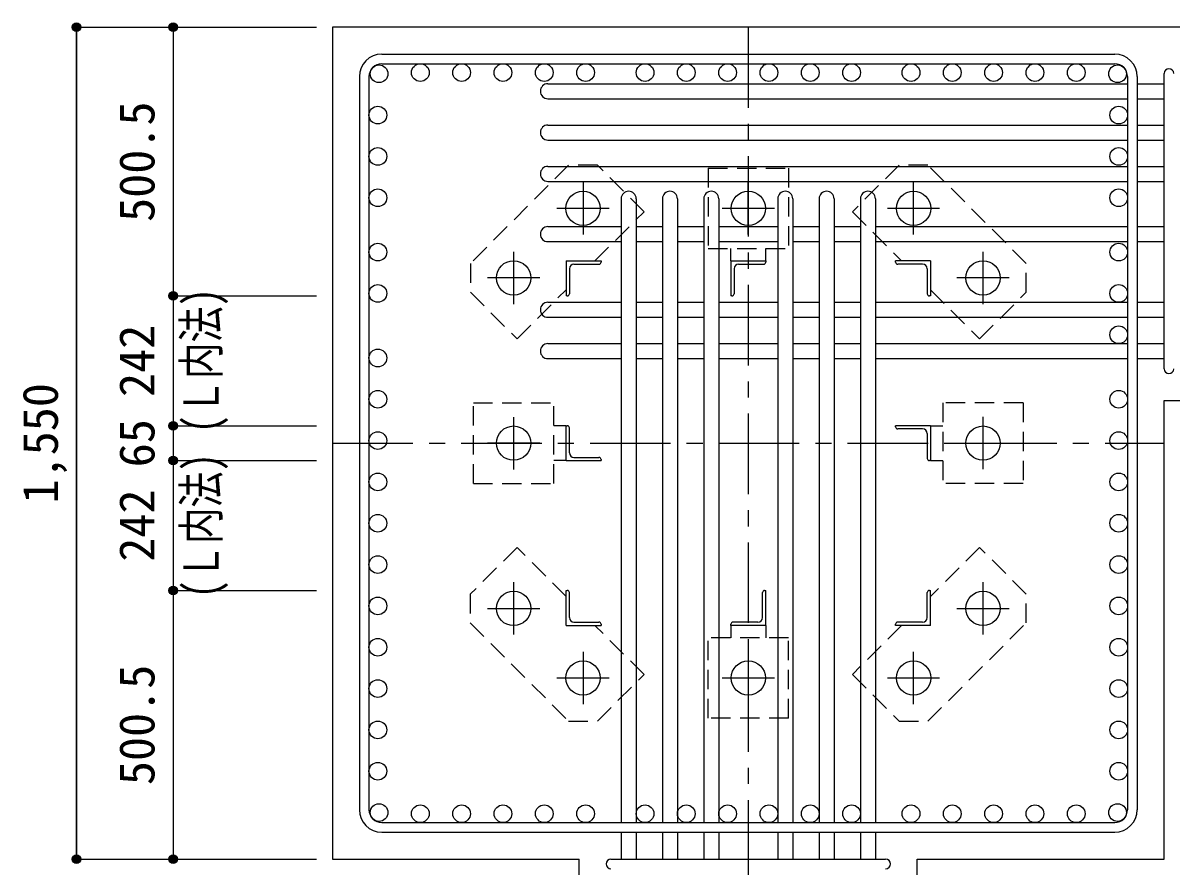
# Model space of a CAD drawing. Units: millimetres at full size, sheet at 1:30. Extents: x -5973 to 5954, y -4195 to 4201.
# Drawn here: x -800 to 1340, y 1668 to 3239 of the extents above; entities that cross this region are included whole.
import ezdxf
from ezdxf.enums import TextEntityAlignment as Align

# ---------------------------------------------------------------- set-up
doc = ezdxf.new("R2010")
doc.units = ezdxf.units.MM
doc.header["$LTSCALE"] = 30
doc.header["$PDMODE"] = 32
doc.header["$PDSIZE"] = 15
doc.linetypes.add('CHAIN1', pattern=[8, 5, -1, 1, -1])
doc.linetypes.add('DASHED1', pattern=[1.8, 1.2, -0.6])
for name, color, linetype in [('0-1_躯体線', 2, 'Continuous'), ('0-2_アンカーボルト', 4, 'CHAIN1'), ('0-3_立上り筋', 3, 'Continuous'), ('0-4_フープ筋', 7, 'Continuous'), ('0-5_基礎梁筋', 7, 'Continuous'), ('0-6_スタラップ筋', 7, 'Continuous'), ('0-7_文字', 4, 'Continuous'), ('0-9_プレート', 4, 'DASHED1'), ('0-A_アングル', 4, 'Continuous'), ('0-D_寸法', 4, 'Continuous')]:
    doc.layers.add(name, color=color, linetype=linetype)
doc.styles.add('ＭＳ ゴシック', font='')
doc.styles.get('ＭＳ ゴシック').set_extended_font_data('MS Gothic')

msp = doc.modelspace()

# ---------------------------------------------------------------- linework, layer by layer
at = {"layer": '0-1_躯体線'}
for p, q in [((-222.56, 3231.03), (-222.56, 1681.03)), ((1727.44, 3231.03), (-222.56, 3231.03)), ((1327.44, 2535.53), (1727.44, 2535.53)), ((1327.44, 1681.03), (1327.44, 2535.53)), ((-222.56, 1681.03), (237.44, 1681.03)), ((-222.56, 1681.03), (237.44, 1681.03)), ((237.44, 1281.03), (237.44, 1681.03)), ((867.44, 1681.03), (1327.44, 1681.03))]:
    msp.add_line(p, q, dxfattribs=at)
msp.add_lwpolyline([(867.44, 1281.03), (867.44, 1681.03), (1327.44, 1681.03)], dxfattribs=at)
at = {"layer": '0-2_アンカーボルト'}
for p, q in [((244.44, 2942.23), (244.44, 2844.73)), ((552.44, 2844.73), (552.44, 2942.23)), ((860.44, 2844.73), (860.44, 2942.23)), ((293.24, 2893.53), (195.74, 2893.53)), ((601.14, 2893.53), (503.64, 2893.53)), ((909.14, 2893.53), (811.64, 2893.53)), ((114.94, 2812.73), (114.94, 2715.23)), ((989.94, 2715.23), (989.94, 2812.73)), ((163.74, 2764.03), (66.24, 2764.03)), ((1038.64, 2764.03), (941.14, 2764.03)), ((114.94, 2504.73), (114.94, 2407.23)), ((989.94, 2407.33), (989.94, 2504.83)), ((163.74, 2456.03), (66.24, 2456.03)), ((941.14, 2456.03), (1038.64, 2456.03)), ((114.94, 2196.83), (114.94, 2099.33)), ((989.94, 2099.33), (989.94, 2196.83)), ((66.24, 2148.03), (163.74, 2148.03)), ((941.14, 2148.03), (1038.64, 2148.03)), ((244.44, 2067.33), (244.44, 1969.83)), ((552.44, 2067.33), (552.44, 1969.83)), ((860.44, 1969.83), (860.44, 2067.33)), ((195.74, 2018.53), (293.24, 2018.53)), ((503.74, 2018.53), (601.24, 2018.53)), ((811.64, 2018.53), (909.14, 2018.53))]:
    msp.add_line(p, q, dxfattribs=at)
at = {"layer": '0-2_アンカーボルト', "color": 3, "linetype": 'Continuous'}
for centre in [(244.44, 2893.53), (552.44, 2893.53), (860.44, 2893.53), (114.94, 2764.03), (989.94, 2764.03), (114.94, 2456.03), (989.94, 2456.03), (114.94, 2148.03), (989.94, 2148.03), (244.44, 2018.53), (552.44, 2018.53), (860.44, 2018.53)]:
    msp.add_circle(centre, 32, dxfattribs=at)
at = {"layer": '0-3_立上り筋'}
for centre in [(-135.87, 3144.33), (-58.87, 3146.53), (18.13, 3146.53), (95.13, 3146.53), (172.13, 3146.53), (249.13, 3146.53), (359.94, 3146.53), (436.94, 3146.53), (513.94, 3146.53), (590.94, 3146.53), (667.94, 3146.53), (744.94, 3146.53), (855.74, 3146.53), (932.74, 3146.53), (1009.74, 3146.53), (1086.74, 3146.53), (1163.74, 3146.53), (1240.74, 3144.33), (-138.06, 3067.33), (1242.94, 3067.33), (-138.06, 2990.33), (1242.94, 2990.33), (-138.06, 2913.33), (1242.94, 2913.33), (-138.06, 2812.03), (1242.94, 2812.03), (-138.06, 2735.03), (1242.94, 2735.03), (1242.94, 2658.03), (-138.06, 2614.73), (-138.06, 2537.73), (1242.94, 2537.73), (-138.06, 2460.73), (1242.94, 2460.73), (-138.06, 2383.73), (1242.94, 2383.73), (-138.06, 2306.73), (1242.94, 2306.73), (-138.06, 2229.73), (1242.94, 2229.73), (-138.06, 2152.73), (1242.94, 2152.73), (-138.06, 2075.73), (1242.94, 2075.73), (-138.06, 1998.73), (1242.94, 1998.73), (-138.06, 1921.73), (1242.94, 1921.73), (-138.06, 1844.73), (1242.94, 1844.73), (-135.87, 1767.73), (-58.87, 1765.53), (18.13, 1765.53), (95.13, 1765.53), (172.13, 1765.53), (249.13, 1765.53), (359.94, 1765.53), (436.94, 1765.53), (513.94, 1765.53), (590.94, 1765.53), (667.94, 1765.53), (744.94, 1765.53), (855.74, 1765.53), (932.74, 1765.53), (1009.74, 1765.53), (1086.74, 1765.53), (1163.74, 1765.53), (1240.74, 1767.73)]:
    msp.add_circle(centre, 16.5, dxfattribs=at)
at = {"layer": '0-4_フープ筋'}
for p, q in [((-130.56, 3181.03), (1235.44, 3181.03)), ((-130.56, 3163.03), (1235.44, 3163.03)), ((-172.56, 3139.03), (-172.56, 1773.03)), ((-154.56, 3139.03), (-154.56, 1773.03)), ((1259.44, 3139.03), (1259.44, 1773.03)), ((1277.44, 3139.03), (1277.44, 1773.03)), ((-130.56, 1749.03), (1235.44, 1749.03)), ((-130.56, 1731.03), (1235.44, 1731.03))]:
    msp.add_line(p, q, dxfattribs=at)
for centre, radius, start, end in [((-130.56, 3139.03), 42, 90, 180), ((1235.44, 3139.03), 42, 0, 90), ((-130.56, 3139.03), 24, 90, 180), ((1235.44, 3139.03), 24, 0, 90), ((-130.56, 1773.03), 42, 180, 270), ((-130.56, 1773.03), 24, 180, 270), ((1235.44, 1773.03), 42, 270, 0), ((1235.44, 1773.03), 24, 270, 0)]:
    msp.add_arc(centre, radius, start, end, dxfattribs=at)
at = {"layer": '0-5_基礎梁筋'}
for p, q in [((178.94, 3125.83), (1259.44, 3125.83)), ((1277.44, 3125.83), (1327.44, 3125.83)), ((178.94, 3097.83), (1259.44, 3097.83)), ((1277.44, 3097.83), (1327.44, 3097.83)), ((178.94, 3048.83), (1259.44, 3048.83)), ((1277.44, 3048.83), (1327.44, 3048.83)), ((178.94, 3020.83), (1259.44, 3020.83)), ((1277.44, 3020.83), (1327.44, 3020.83)), ((178.94, 2971.83), (1259.44, 2971.83)), ((1277.44, 2971.83), (1327.44, 2971.83)), ((178.94, 2943.83), (1259.44, 2943.83)), ((1277.44, 2943.83), (1327.44, 2943.83)), ((315.44, 2911.53), (315.44, 1749.03)), ((343.44, 2911.53), (343.44, 1749.03)), ((392.44, 2911.53), (392.44, 1749.03)), ((420.44, 2911.53), (420.44, 1749.03)), ((469.44, 2911.53), (469.44, 1749.03)), ((497.44, 2911.53), (497.44, 1749.03)), ((607.44, 2911.53), (607.44, 1749.03)), ((635.44, 2911.53), (635.44, 1749.03)), ((684.44, 2911.53), (684.44, 1749.03)), ((712.44, 2911.53), (712.44, 1749.03)), ((761.44, 2911.53), (761.44, 1749.03)), ((789.44, 2911.53), (789.44, 1749.03)), ((178.94, 2859.53), (315.44, 2859.53)), ((343.44, 2859.53), (392.44, 2859.53)), ((420.44, 2859.53), (469.44, 2859.53)), ((497.44, 2859.53), (607.44, 2859.53)), ((635.44, 2859.53), (684.44, 2859.53)), ((712.44, 2859.53), (761.44, 2859.53)), ((789.44, 2859.53), (1259.44, 2859.53)), ((1277.44, 2859.53), (1327.44, 2859.53)), ((178.94, 2831.53), (315.44, 2831.53)), ((343.44, 2831.53), (392.44, 2831.53)), ((420.44, 2831.53), (469.44, 2831.53)), ((497.44, 2831.53), (607.44, 2831.53)), ((635.44, 2831.53), (684.44, 2831.53)), ((712.44, 2831.53), (761.44, 2831.53)), ((789.44, 2831.53), (1259.44, 2831.53)), ((1277.44, 2831.53), (1327.44, 2831.53)), ((178.94, 2718.53), (315.44, 2718.53)), ((343.44, 2718.53), (392.44, 2718.53)), ((420.44, 2718.53), (469.44, 2718.53)), ((497.44, 2718.53), (607.44, 2718.53)), ((635.44, 2718.53), (684.44, 2718.53)), ((712.44, 2718.53), (761.44, 2718.53)), ((789.44, 2718.53), (1259.44, 2718.53)), ((1277.44, 2718.53), (1327.44, 2718.53)), ((178.94, 2690.53), (315.44, 2690.53)), ((343.44, 2690.53), (392.44, 2690.53)), ((420.44, 2690.53), (469.44, 2690.53)), ((497.44, 2690.53), (607.44, 2690.53)), ((635.44, 2690.53), (684.44, 2690.53)), ((712.44, 2690.53), (761.44, 2690.53)), ((789.44, 2690.53), (1259.44, 2690.53)), ((1277.44, 2690.53), (1327.44, 2690.53)), ((178.94, 2641.53), (315.44, 2641.53)), ((343.44, 2641.53), (392.44, 2641.53)), ((420.44, 2641.53), (469.44, 2641.53)), ((497.44, 2641.53), (607.44, 2641.53)), ((635.44, 2641.53), (684.44, 2641.53)), ((712.44, 2641.53), (761.44, 2641.53)), ((789.44, 2641.53), (1259.44, 2641.53)), ((1277.44, 2641.53), (1327.44, 2641.53)), ((178.94, 2613.53), (315.44, 2613.53)), ((343.44, 2613.53), (392.44, 2613.53)), ((420.44, 2613.53), (469.44, 2613.53)), ((497.44, 2613.53), (607.44, 2613.53)), ((635.44, 2613.53), (684.44, 2613.53)), ((712.44, 2613.53), (761.44, 2613.53)), ((789.44, 2613.53), (1259.44, 2613.53)), ((1277.44, 2613.53), (1327.44, 2613.53)), ((315.44, 1731.03), (315.44, 1681.03)), ((343.44, 1731.03), (343.44, 1681.03)), ((392.44, 1731.03), (392.44, 1681.03)), ((420.44, 1731.03), (420.44, 1681.03)), ((469.44, 1731.03), (469.44, 1681.03)), ((497.44, 1731.03), (497.44, 1681.03)), ((607.44, 1731.03), (607.44, 1681.03)), ((635.44, 1731.03), (635.44, 1681.03)), ((684.44, 1731.03), (684.44, 1681.03)), ((712.44, 1731.03), (712.44, 1681.03)), ((761.44, 1731.03), (761.44, 1681.03)), ((789.44, 1731.03), (789.44, 1681.03))]:
    msp.add_line(p, q, dxfattribs=at)
for centre, start, end in [((178.94, 3111.83), 90, 270), ((178.94, 3034.83), 90, 270), ((178.94, 2957.83), 90, 270), ((329.44, 2911.53), 0, 180), ((406.44, 2911.53), 0, 180), ((483.44, 2911.53), 0, 180), ((621.44, 2911.53), 0, 180), ((698.44, 2911.53), 0, 180), ((775.44, 2911.53), 0, 180), ((178.94, 2845.53), 90, 270), ((178.94, 2704.53), 90, 270), ((178.94, 2627.53), 90, 270)]:
    msp.add_arc(centre, 14, start, end, dxfattribs=at)
at = {"layer": '0-6_スタラップ筋'}
for p, q in [((1327.44, 2594.53), (1327.44, 3144.83)), ((296.44, 1681.03), (808.44, 1681.03))]:
    msp.add_line(p, q, dxfattribs=at)
for centre, start, end in [((1336.44, 3144.83), 0, 180), ((1336.44, 2594.53), 180, 0), ((296.44, 1672.03), 90, 270), ((808.44, 1672.03), 270, 90)]:
    msp.add_arc(centre, 9, start, end, dxfattribs=at)
at = {"layer": '0-9_プレート'}
for p, q in [((217.54, 2974.13), (34.44, 2790.93)), ((271.24, 2974.13), (217.54, 2974.13)), ((358.24, 2887.13), (271.24, 2974.13)), ((477.44, 2968.53), (477.44, 2818.53)), ((833.63, 2974.03), (746.63, 2887.13)), ((887.34, 2974.03), (833.63, 2974.03)), ((1070.54, 2790.93), (887.34, 2974.03)), ((266.64, 2795.53), (358.24, 2887.13)), ((746.63, 2887.13), (838.24, 2795.53)), ((477.44, 2818.53), (627.44, 2818.53)), ((519.94, 2795.53), (519.94, 2818.53)), ((584.94, 2795.53), (584.94, 2818.53)), ((34.44, 2790.93), (34.44, 2737.23)), ((1070.54, 2737.23), (1070.54, 2790.93)), ((121.34, 2650.23), (212.94, 2741.83)), ((891.94, 2741.83), (983.54, 2650.23)), ((34.44, 2737.23), (121.34, 2650.23)), ((983.54, 2650.23), (1070.54, 2737.23)), ((189.94, 2381.03), (189.94, 2531.03)), ((1064.94, 2531.03), (914.94, 2531.03)), ((914.94, 2531.03), (914.94, 2381.03)), ((212.94, 2488.53), (189.94, 2488.53)), ((891.94, 2488.53), (914.94, 2488.53)), ((212.94, 2423.53), (189.94, 2423.53)), ((891.94, 2423.53), (914.94, 2423.53)), ((39.94, 2381.03), (189.94, 2381.03)), ((121.34, 2261.83), (34.33, 2174.83)), ((212.94, 2170.23), (121.34, 2261.83)), ((983.54, 2261.83), (891.94, 2170.23)), ((1070.44, 2174.83), (983.54, 2261.83)), ((34.33, 2174.83), (34.33, 2121.13)), ((1070.44, 2121.13), (1070.44, 2174.83)), ((34.33, 2121.13), (217.54, 1938.03)), ((887.34, 1937.93), (1070.44, 2121.13)), ((358.24, 2024.93), (266.64, 2116.53)), ((519.94, 2116.53), (519.94, 2093.53)), ((584.94, 2116.53), (584.94, 2093.53)), ((838.24, 2116.53), (746.64, 2024.93)), ((627.44, 2093.53), (477.44, 2093.53)), ((627.44, 1943.53), (627.44, 2093.53)), ((271.24, 1938.03), (358.24, 2024.93)), ((746.64, 2024.93), (833.64, 1937.93)), ((217.54, 1938.03), (271.24, 1938.03)), ((833.64, 1937.93), (887.34, 1937.93))]:
    msp.add_line(p, q, dxfattribs=at)
for points in [[(477.44, 2968.53), (627.44, 2968.53), (627.44, 2818.53)], [(39.94, 2381.03), (39.94, 2531.03), (189.94, 2531.03)], [(1064.94, 2531.03), (1064.94, 2381.03), (914.94, 2381.03)], [(627.44, 1943.53), (477.44, 1943.53), (477.44, 2093.53)]]:
    msp.add_lwpolyline(points, dxfattribs=at)
at = {"layer": '0-A_アングル'}
for p, q in [((212.94, 2795.53), (277.94, 2795.53)), ((212.94, 2795.53), (212.94, 2730.53)), ((227.44, 2789.53), (273.94, 2789.53)), ((277.94, 2795.53), (277.94, 2793.53)), ((519.94, 2795.53), (584.94, 2795.53)), ((519.94, 2795.53), (519.94, 2730.53)), ((534.44, 2789.53), (580.94, 2789.53)), ((584.94, 2795.53), (584.94, 2793.53)), ((891.94, 2795.53), (826.94, 2795.53)), ((826.94, 2793.53), (826.94, 2795.53)), ((877.44, 2789.53), (830.94, 2789.53)), ((891.94, 2795.53), (891.94, 2730.53)), ((218.94, 2781.03), (218.94, 2734.53)), ((525.94, 2781.03), (525.94, 2734.53)), ((885.94, 2781.03), (885.94, 2734.53)), ((214.94, 2730.53), (212.94, 2730.53)), ((521.94, 2730.53), (519.94, 2730.53)), ((891.94, 2730.53), (889.94, 2730.53)), ((212.94, 2488.53), (214.94, 2488.53)), ((212.94, 2423.53), (212.94, 2488.53)), ((218.94, 2438.03), (218.94, 2484.53)), ((891.94, 2488.53), (826.94, 2488.53)), ((826.94, 2486.53), (826.94, 2488.53)), ((877.44, 2482.53), (830.94, 2482.53)), ((891.94, 2488.53), (891.94, 2423.53)), ((885.94, 2474.03), (885.94, 2427.53)), ((212.94, 2423.53), (277.94, 2423.53)), ((227.44, 2429.53), (273.94, 2429.53)), ((277.94, 2425.53), (277.94, 2423.53)), ((891.94, 2423.53), (889.94, 2423.53)), ((212.94, 2181.53), (214.94, 2181.53)), ((212.94, 2116.53), (212.94, 2181.53)), ((218.94, 2131.03), (218.94, 2177.53)), ((578.94, 2131.03), (578.94, 2177.53)), ((582.94, 2181.53), (584.94, 2181.53)), ((584.94, 2116.53), (584.94, 2181.53)), ((885.94, 2131.03), (885.94, 2177.53)), ((889.94, 2181.53), (891.94, 2181.53)), ((891.94, 2116.53), (891.94, 2181.53)), ((227.44, 2122.53), (273.94, 2122.53)), ((570.44, 2122.53), (523.94, 2122.53)), ((877.44, 2122.53), (830.94, 2122.53)), ((212.94, 2116.53), (277.94, 2116.53)), ((277.94, 2118.53), (277.94, 2116.53)), ((519.94, 2116.53), (519.94, 2118.53)), ((584.94, 2116.53), (519.94, 2116.53)), ((826.94, 2116.53), (826.94, 2118.53)), ((891.94, 2116.53), (826.94, 2116.53))]:
    msp.add_line(p, q, dxfattribs=at)
for centre, radius, start, end in [((227.44, 2781.03), 8.5, 90, 180), ((273.94, 2793.53), 4, 270, 0), ((534.44, 2781.03), 8.5, 90, 180), ((580.94, 2793.53), 4, 270, 0), ((830.94, 2793.53), 4, 180, 270), ((877.44, 2781.03), 8.5, 0, 90), ((214.94, 2734.53), 4, 270, 0), ((521.94, 2734.53), 4, 270, 0), ((889.94, 2734.53), 4, 180, 270), ((214.94, 2484.53), 4, 0, 90), ((830.94, 2486.53), 4, 180, 270), ((877.44, 2474.03), 8.5, 0, 90), ((227.44, 2438.03), 8.5, 180, 270), ((273.94, 2425.53), 4, 0, 90), ((889.94, 2427.53), 4, 180, 270), ((214.94, 2177.53), 4, 0, 90), ((582.94, 2177.53), 4, 90, 180), ((889.94, 2177.53), 4, 90, 180), ((227.44, 2131.03), 8.5, 180, 270), ((273.94, 2118.53), 4, 0, 90), ((523.94, 2118.53), 4, 90, 180), ((570.44, 2131.03), 8.5, 270, 0), ((830.94, 2118.53), 4, 90, 180), ((877.44, 2131.03), 8.5, 270, 0)]:
    msp.add_arc(centre, radius, start, end, dxfattribs=at)
at = {"layer": '0-D_寸法'}
for p, q in [((-699.6, 3231.03), (-519.6, 3231.03)), ((-699.6, 3231.03), (-519.6, 3231.03)), ((-699.6, 3231.03), (-699.6, 1681.03)), ((-699.6, 1681.03), (-699.6, 3231.03)), ((-519.6, 3231.03), (-519.6, 2730.53)), ((-519.6, 3231.03), (-252.56, 3231.03)), ((-519.6, 2730.53), (-252.56, 2730.53)), ((-519.6, 2730.53), (-519.6, 2488.53)), ((-519.6, 2488.53), (-252.56, 2488.53)), ((-519.6, 2488.53), (-519.6, 2423.53)), ((-519.6, 2423.53), (-252.56, 2423.53)), ((-519.6, 2423.53), (-519.6, 2181.53)), ((-519.6, 2181.53), (-252.56, 2181.53)), ((-519.6, 2181.53), (-519.6, 1681.03)), ((-699.6, 1681.03), (-519.6, 1681.03)), ((-519.6, 1681.03), (-252.56, 1681.03)), ((-519.6, 1681.03), (-252.56, 1681.03))]:
    msp.add_line(p, q, dxfattribs=at)
at = {"layer": '0-D_寸法', "linetype": 'CHAIN1'}
for p, q in [((552.44, 3231.03), (552.44, 1281.03)), ((-222.56, 2456.03), (1327.44, 2456.03))]:
    msp.add_line(p, q, dxfattribs=at)
at = {"layer": '0-D_寸法'}
for centre, radius in [((-699.6, 3231.03), 8), ((-699.6, 3231.03), 7.2), ((-699.6, 3231.03), 6.4), ((-699.6, 3231.03), 5.6), ((-699.6, 3231.03), 4.8), ((-699.6, 3231.03), 4), ((-699.6, 3231.03), 3.2), ((-699.6, 3231.03), 2.4), ((-699.6, 3231.03), 1.6), ((-699.6, 3231.03), 0.8), ((-519.6, 3231.03), 8), ((-519.6, 3231.03), 7.2), ((-519.6, 3231.03), 6.4), ((-519.6, 3231.03), 5.6), ((-519.6, 3231.03), 4.8), ((-519.6, 3231.03), 4), ((-519.6, 3231.03), 3.2), ((-519.6, 3231.03), 2.4), ((-519.6, 3231.03), 1.6), ((-519.6, 3231.03), 0.8), ((-519.6, 2730.53), 8), ((-519.6, 2730.53), 7.2), ((-519.6, 2730.53), 6.4), ((-519.6, 2730.53), 5.6), ((-519.6, 2730.53), 4.8), ((-519.6, 2730.53), 4), ((-519.6, 2730.53), 3.2), ((-519.6, 2730.53), 2.4), ((-519.6, 2730.53), 1.6), ((-519.6, 2730.53), 0.8), ((-519.6, 2488.53), 8), ((-519.6, 2488.53), 7.2), ((-519.6, 2488.53), 6.4), ((-519.6, 2488.53), 5.6), ((-519.6, 2488.53), 4.8), ((-519.6, 2488.53), 4), ((-519.6, 2488.53), 3.2), ((-519.6, 2488.53), 2.4), ((-519.6, 2488.53), 1.6), ((-519.6, 2488.53), 0.8), ((-519.6, 2423.53), 8), ((-519.6, 2423.53), 7.2), ((-519.6, 2423.53), 6.4), ((-519.6, 2423.53), 5.6), ((-519.6, 2423.53), 4.8), ((-519.6, 2423.53), 4), ((-519.6, 2423.53), 3.2), ((-519.6, 2423.53), 2.4), ((-519.6, 2423.53), 1.6), ((-519.6, 2423.53), 0.8), ((-519.6, 2181.53), 8), ((-519.6, 2181.53), 7.2), ((-519.6, 2181.53), 6.4), ((-519.6, 2181.53), 5.6), ((-519.6, 2181.53), 4.8), ((-519.6, 2181.53), 4), ((-519.6, 2181.53), 3.2), ((-519.6, 2181.53), 2.4), ((-519.6, 2181.53), 1.6), ((-519.6, 2181.53), 0.8), ((-699.6, 1681.03), 8), ((-699.6, 1681.03), 7.2), ((-699.6, 1681.03), 6.4), ((-699.6, 1681.03), 5.6), ((-699.6, 1681.03), 4.8), ((-699.6, 1681.03), 4), ((-699.6, 1681.03), 3.2), ((-699.6, 1681.03), 2.4), ((-699.6, 1681.03), 1.6), ((-699.6, 1681.03), 0.8), ((-519.6, 1681.03), 8), ((-519.6, 1681.03), 7.2), ((-519.6, 1681.03), 6.4), ((-519.6, 1681.03), 5.6), ((-519.6, 1681.03), 4.8), ((-519.6, 1681.03), 4), ((-519.6, 1681.03), 3.2), ((-519.6, 1681.03), 2.4), ((-519.6, 1681.03), 1.6), ((-519.6, 1681.03), 0.8)]:
    msp.add_circle(centre, radius, dxfattribs=at)
at = {"layer": '0-D_寸法', "color": 7}
for p in [(-699.6, 3231.03), (-519.6, 3231.03), (-519.6, 2730.53), (-519.6, 2488.53), (-519.6, 2423.53), (-519.6, 2181.53), (-699.6, 1681.03), (-519.6, 1681.03)]:
    msp.add_point(p, dxfattribs=at)

# ---------------------------------------------------------------- texts
at = {"layer": '0-7_文字', "style": 'ＭＳ ゴシック', "width": 0.75}
for p in [(-414.71, 2474.83), (-414.71, 2167.24)]:
    msp.add_text('(Ｌ内法)', height=65.98, rotation=90, dxfattribs=at).set_placement(p, align=Align.BOTTOM_LEFT)
at = {"layer": '0-D_寸法', "style": 'ＭＳ ゴシック'}
for s, p in [('500.5', (-534.6, 2868.28)), ('242', (-534.6, 2542.03)), ('1,550', (-714.6, 2343.53)), ('65', (-534.6, 2411.03)), ('242', (-534.6, 2235.03)), ('500.5', (-534.6, 1818.78))]:
    msp.add_text(s, height=65.98, rotation=90, dxfattribs=at).set_placement(p, align=Align.BOTTOM_LEFT)

doc.saveas('drawing.dxf')
